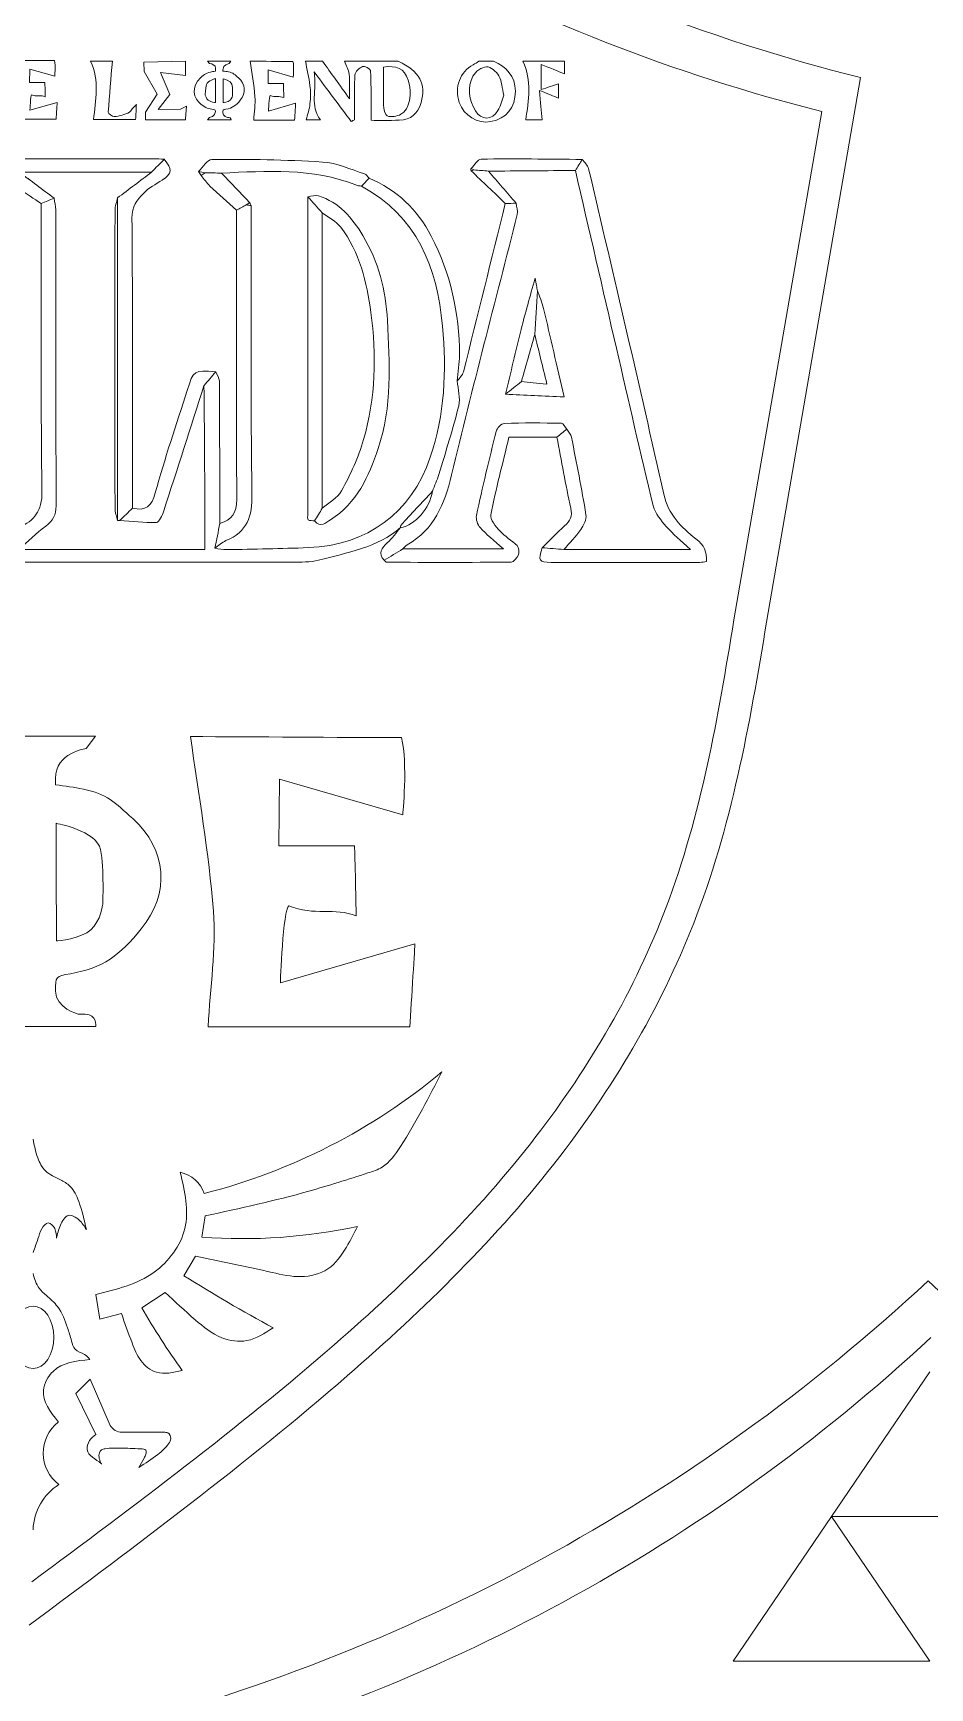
# Model space of a CAD drawing. Header units: inches. Extents: x 0 to 12, y 0 to 12.
# Drawn here: x 6.429 to 7.326, y 3.574 to 5.229 of the extents above; entities that cross this region are included whole.
import ezdxf

# ---------------------------------------------------------------- set-up
doc = ezdxf.new("R2010")
doc.units = ezdxf.units.IN
doc.header["$MEASUREMENT"] = 0

msp = doc.modelspace()

# ---------------------------------------------------------------- linework, layer by layer
at = {"color": 250, "lineweight": 0}
msp.add_line((7.1645, 4.6499), (7.257, 5.185), dxfattribs=at)
at = {"color": 5, "lineweight": 0}
for p, q in [((7.1303, 4.6426), (7.2182, 5.151)), ((6.5982, 4.0252), (6.6014, 4.0464)), ((6.5801, 3.9866), (6.5918, 4.0063)), ((6.4921, 3.968), (6.4959, 3.9433)), ((6.538, 3.9545), (6.5612, 3.9699)), ((6.4959, 3.9433), (6.5176, 3.9489)), ((7.3264, 3.8906), (7.2279, 3.7458)), ((6.4863, 3.8831), (6.4719, 3.8687)), ((6.5062, 3.8368), (6.4863, 3.8831)), ((6.4719, 3.8687), (6.4919, 3.8279)), ((6.5599, 3.8301), (6.5182, 3.8301)), ((7.2279, 3.7458), (7.1295, 3.6011)), ((7.3264, 3.6011), (7.2279, 3.7458)), ((7.2279, 3.7458), (7.4248, 3.7458)), ((7.1295, 3.6011), (7.3264, 3.6011))]:
    msp.add_line(p, q, dxfattribs=at)
at = {"color": 250, "lineweight": 0}
for centre, start, end in [((7.7214, 7.0303), 227.0707, 255.8739), ((6.0285, 5.3747), 284.1261, 312.9293), ((8.6206, 5.3747), 227.0707, 255.8739)]:
    msp.add_arc(centre, 1.9029, start, end, dxfattribs=at)
at = {"color": 5, "lineweight": 0}
for centre, radius, start, end in [((7.6594, 6.9041), 1.8077, 227.0707, 255.8739), ((6.451, 4.6541), 0.604, 284.3341, 309.8666), ((6.57, 4.0585), 0.0322, 18.8063, 78.5326), ((6.6385, 4.5743), 0.5506, 265.8076, 282.0733), ((7.3716, 5.2411), 1.4833, 237.7506, 241.7403), ((7.1977, 4.3338), 0.7609, 209.8934, 215.4983), ((6.0961, 5.2484), 1.8077, 284.1261, 312.9293), ((6.4785, 3.8093), 0.0392, 127.8196, 233.1621), ((6.5185, 3.8447), 0.0146, 212.8639, 268.9541), ((6.4853, 3.7307), 0.0561, 122.6808, 178.0796)]:
    msp.add_arc(centre, radius, start, end, dxfattribs=at)
msp.add_ellipse((6.4292, 3.925), major_axis=(0, 0.0313), ratio=0.665933, dxfattribs=at)
at = {"color": 1, "lineweight": 0}
for points, knots in [([(6.4506, 5.2019), (6.4519, 5.1966), (6.4509, 5.1863), (6.4509, 5.1863), (6.4509, 5.1863), (6.4259, 5.1935), (6.4259, 5.1935), (6.4259, 5.1935), (6.4258, 5.18), (6.4258, 5.18), (6.4258, 5.18), (6.4411, 5.18), (6.4411, 5.18), (6.4411, 5.18), (6.4414, 5.1685), (6.4414, 5.1658), (6.4371, 5.1676), (6.4329, 5.1657), (6.4278, 5.1678), (6.4266, 5.1671), (6.4261, 5.1522), (6.4261, 5.1522), (6.4261, 5.1522), (6.4533, 5.1601), (6.4533, 5.1601), (6.4533, 5.1601), (6.4526, 5.1483), (6.4523, 5.1434), (6.4372, 5.1434), (6.4231, 5.1434), (6.4114, 5.1434), (6.4118, 5.1513), (6.4131, 5.1591), (6.4125, 5.1668), (6.4116, 5.1786), (6.4095, 5.1903), (6.4079, 5.2021), (6.4209, 5.2021), (6.4376, 5.2019), (6.4506, 5.2019)], [0, 0, 0, 0, 1, 1, 1, 2, 2, 2, 3, 3, 3, 4, 4, 4, 5, 5, 5, 6, 6, 6, 7, 7, 7, 8, 8, 8, 9, 9, 9, 10, 10, 10, 11, 11, 11, 12, 12, 12, 13, 13, 13, 13]), ([(6.5086, 5.2013), (6.5071, 5.1844), (6.5055, 5.1674), (6.5045, 5.1505), (6.5044, 5.149), (6.5085, 5.1457), (6.5103, 5.1459), (6.5156, 5.1465), (6.521, 5.1479), (6.5257, 5.1503), (6.5279, 5.1514), (6.5287, 5.1555), (6.5326, 5.1579), (6.5323, 5.1531), (6.5321, 5.1484), (6.5318, 5.1429), (6.5171, 5.1429), (6.5031, 5.1429), (6.4898, 5.1429), (6.4916, 5.1622), (6.4961, 5.1821), (6.4866, 5.2013), (6.4939, 5.2013), (6.5012, 5.2013), (6.5086, 5.2013)], [0, 0, 0, 0, 1, 1, 1, 2, 2, 2, 3, 3, 3, 4, 4, 4, 5, 5, 5, 6, 6, 6, 7, 7, 7, 8, 8, 8, 8]), ([(6.5566, 5.19), (6.5566, 5.19), (6.566, 5.1679), (6.566, 5.1679), (6.566, 5.1679), (6.5545, 5.1531), (6.5545, 5.1531), (6.5545, 5.1531), (6.5768, 5.1532), (6.5768, 5.1532), (6.5768, 5.1532), (6.5827, 5.1565), (6.5827, 5.1565), (6.5827, 5.1565), (6.5821, 5.1476), (6.5817, 5.1426), (6.5669, 5.1426), (6.5417, 5.1426), (6.5417, 5.1426), (6.5417, 5.1426), (6.5416, 5.1502), (6.5416, 5.1502), (6.5416, 5.1502), (6.5535, 5.1682), (6.5535, 5.1682), (6.5535, 5.1682), (6.5402, 5.1911), (6.5402, 5.1911), (6.5402, 5.1911), (6.5401, 5.2003), (6.5401, 5.2003), (6.5401, 5.2003), (6.5818, 5.2015), (6.5818, 5.2015), (6.5818, 5.1966), (6.5818, 5.1917), (6.5818, 5.1869), (6.5818, 5.1869), (6.5566, 5.19), (6.5566, 5.19)], [0, 0, 0, 0, 1, 1, 1, 2, 2, 2, 3, 3, 3, 4, 4, 4, 5, 5, 5, 6, 6, 6, 7, 7, 7, 8, 8, 8, 9, 9, 9, 10, 10, 10, 11, 11, 11, 12, 12, 12, 13, 13, 13, 13]), ([(6.6272, 5.2013), (6.6272, 5.2013), (6.6253, 5.1989), (6.6253, 5.1989), (6.6253, 5.1989), (6.6191, 5.1981), (6.6191, 5.1928), (6.6191, 5.1924), (6.6191, 5.192), (6.6191, 5.1915), (6.6211, 5.1912), (6.6229, 5.191), (6.6248, 5.1907), (6.6295, 5.1897), (6.6312, 5.1879), (6.6348, 5.1847), (6.6417, 5.1784), (6.6424, 5.1696), (6.6365, 5.1623), (6.6321, 5.157), (6.6288, 5.1544), (6.6221, 5.1532), (6.6191, 5.1527), (6.6191, 5.1528), (6.6191, 5.1497), (6.6192, 5.1463), (6.6237, 5.145), (6.6237, 5.145), (6.6237, 5.145), (6.6247, 5.145), (6.6252, 5.145), (6.6275, 5.145), (6.6273, 5.1426), (6.6273, 5.1426), (6.6273, 5.1426), (6.6037, 5.1426), (6.6037, 5.1426), (6.6037, 5.1426), (6.6056, 5.145), (6.6056, 5.145), (6.6056, 5.145), (6.6117, 5.1459), (6.6118, 5.1511), (6.6118, 5.1524), (6.6116, 5.1529), (6.6101, 5.153), (6.6046, 5.1536), (6.6018, 5.1547), (6.5973, 5.1581), (6.5896, 5.1639), (6.587, 5.1762), (6.5966, 5.1847), (6.6007, 5.1883), (6.6032, 5.19), (6.6086, 5.1909), (6.6096, 5.1911), (6.6106, 5.1912), (6.6118, 5.1914), (6.6117, 5.1931), (6.6115, 5.1965), (6.6115, 5.1965), (6.6115, 5.1965), (6.6082, 5.1988), (6.6082, 5.1988), (6.6082, 5.1988), (6.6057, 5.1989), (6.6057, 5.1989), (6.6057, 5.1989), (6.6036, 5.2013), (6.6036, 5.2013), (6.6036, 5.2013), (6.6272, 5.2013), (6.6272, 5.2013)], [0, 0, 0, 0, 1, 1, 1, 2, 2, 2, 3, 3, 3, 4, 4, 4, 5, 5, 5, 6, 6, 6, 7, 7, 7, 8, 8, 8, 9, 9, 9, 10, 10, 10, 11, 11, 11, 12, 12, 12, 13, 13, 13, 14, 14, 14, 15, 15, 15, 16, 16, 16, 17, 17, 17, 18, 18, 18, 19, 19, 19, 20, 20, 20, 21, 21, 21, 22, 22, 22, 23, 23, 23, 24, 24, 24, 24]), ([(6.6892, 5.2011), (6.6905, 5.1958), (6.6895, 5.1855), (6.6895, 5.1855), (6.6895, 5.1855), (6.6645, 5.1926), (6.6645, 5.1926), (6.6645, 5.1926), (6.6644, 5.1791), (6.6644, 5.1791), (6.6644, 5.1791), (6.6797, 5.1791), (6.6797, 5.1791), (6.6797, 5.1791), (6.68, 5.1677), (6.68, 5.165), (6.6758, 5.1668), (6.6715, 5.1649), (6.6664, 5.167), (6.6652, 5.1663), (6.6647, 5.1514), (6.6647, 5.1514), (6.6647, 5.1514), (6.6919, 5.1593), (6.6919, 5.1593), (6.6919, 5.1593), (6.6912, 5.1475), (6.6909, 5.1425), (6.6759, 5.1425), (6.6617, 5.1425), (6.65, 5.1425), (6.6505, 5.1505), (6.6517, 5.1583), (6.6511, 5.1659), (6.6502, 5.1778), (6.6481, 5.1895), (6.6465, 5.2013), (6.6595, 5.2013), (6.6762, 5.2011), (6.6892, 5.2011)], [0, 0, 0, 0, 1, 1, 1, 2, 2, 2, 3, 3, 3, 4, 4, 4, 5, 5, 5, 6, 6, 6, 7, 7, 7, 8, 8, 8, 9, 9, 9, 10, 10, 10, 11, 11, 11, 12, 12, 12, 13, 13, 13, 13]), ([(6.7945, 5.2013), (6.8159, 5.1912), (6.8228, 5.1787), (6.8174, 5.1599), (6.8142, 5.1488), (6.8071, 5.1426), (6.7955, 5.1423), (6.7853, 5.142), (6.7751, 5.1422), (6.7673, 5.1422), (6.7673, 5.1591), (6.7675, 5.1756), (6.7669, 5.1921), (6.7669, 5.1937), (6.7607, 5.1969), (6.7589, 5.1961), (6.7556, 5.1946), (6.7515, 5.1907), (6.7512, 5.1876), (6.7503, 5.1771), (6.7509, 5.1664), (6.7509, 5.1558), (6.7509, 5.1515), (6.7509, 5.1471), (6.7509, 5.1428), (6.7498, 5.1422), (6.7486, 5.1416), (6.7475, 5.141), (6.7359, 5.1565), (6.7244, 5.172), (6.7105, 5.1906), (6.7132, 5.1725), (6.7057, 5.1568), (6.7167, 5.1426), (6.7118, 5.1426), (6.7063, 5.1426), (6.7025, 5.1426), (6.7038, 5.148), (6.7057, 5.1533), (6.7062, 5.1588), (6.7069, 5.1648), (6.707, 5.1711), (6.7062, 5.1771), (6.7052, 5.1852), (6.7032, 5.1932), (6.7017, 5.2013), (6.7074, 5.2013), (6.7131, 5.2013), (6.7188, 5.2013), (6.7273, 5.1894), (6.7358, 5.1776), (6.7457, 5.1638), (6.7457, 5.1735), (6.7462, 5.1811), (6.7454, 5.1885), (6.745, 5.1929), (6.7424, 5.197), (6.7408, 5.2013), (6.7587, 5.2013), (6.7766, 5.2013), (6.7945, 5.2013)], [0, 0, 0, 0, 1, 1, 1, 2, 2, 2, 3, 3, 3, 4, 4, 4, 5, 5, 5, 6, 6, 6, 7, 7, 7, 8, 8, 8, 9, 9, 9, 10, 10, 10, 11, 11, 11, 12, 12, 12, 13, 13, 13, 14, 14, 14, 15, 15, 15, 16, 16, 16, 17, 17, 17, 18, 18, 18, 19, 19, 19, 20, 20, 20, 20]), ([(6.7797, 5.1954), (6.7797, 5.1827), (6.7795, 5.1702), (6.7799, 5.1578), (6.78, 5.1538), (6.7812, 5.1474), (6.7835, 5.1466), (6.7874, 5.1452), (6.7932, 5.1461), (6.7972, 5.1482), (6.806, 5.1528), (6.8091, 5.1693), (6.8046, 5.1825), (6.8007, 5.1941), (6.7923, 5.1974), (6.7797, 5.1954)], [0, 0, 0, 0, 1, 1, 1, 2, 2, 2, 3, 3, 3, 4, 4, 4, 5, 5, 5, 5]), ([(6.8899, 5.2013), (6.9027, 5.1953), (6.9118, 5.1867), (6.9117, 5.1712), (6.9116, 5.155), (6.9028, 5.1438), (6.8873, 5.1409), (6.874, 5.1385), (6.8599, 5.1469), (6.8556, 5.16), (6.8506, 5.1753), (6.8562, 5.1907), (6.8694, 5.1978), (6.8714, 5.1988), (6.8733, 5.2001), (6.8752, 5.2013), (6.8801, 5.2013), (6.885, 5.2013), (6.8899, 5.2013)], [0, 0, 0, 0, 1, 1, 1, 2, 2, 2, 3, 3, 3, 4, 4, 4, 5, 5, 5, 6, 6, 6, 6]), ([(6.9607, 5.2013), (6.9607, 5.196), (6.9607, 5.1908), (6.9607, 5.1887), (6.9541, 5.1914), (6.9468, 5.1944), (6.9376, 5.1981), (6.9376, 5.1882), (6.9376, 5.1819), (6.9376, 5.173), (6.9438, 5.175), (6.9495, 5.1769), (6.955, 5.1787), (6.955, 5.1747), (6.955, 5.1689), (6.955, 5.1643), (6.95, 5.1664), (6.9443, 5.1687), (6.9359, 5.1721), (6.9369, 5.16), (6.9376, 5.1516), (6.9384, 5.1426), (6.9348, 5.1426), (6.9279, 5.1426), (6.9221, 5.1426), (6.925, 5.1624), (6.9282, 5.182), (6.9192, 5.2013), (6.933, 5.2013), (6.9469, 5.2013), (6.9607, 5.2013)], [0, 0, 0, 0, 1, 1, 1, 2, 2, 2, 3, 3, 3, 4, 4, 4, 5, 5, 5, 6, 6, 6, 7, 7, 7, 8, 8, 8, 9, 9, 9, 10, 10, 10, 10]), ([(6.6117, 5.1839), (6.6117, 5.1839), (6.604, 5.182), (6.6027, 5.178), (6.6013, 5.174), (6.6015, 5.1672), (6.6015, 5.1672), (6.6015, 5.1672), (6.6026, 5.164), (6.6043, 5.1623), (6.6061, 5.1606), (6.6117, 5.1599), (6.6117, 5.1599), (6.6117, 5.1599), (6.6117, 5.1839), (6.6117, 5.1839)], [0, 0, 0, 0, 1, 1, 1, 2, 2, 2, 3, 3, 3, 4, 4, 4, 5, 5, 5, 5]), ([(6.6193, 5.1599), (6.6196, 5.1599), (6.6243, 5.1604), (6.6263, 5.1622), (6.6283, 5.164), (6.6287, 5.1673), (6.6287, 5.1673), (6.6287, 5.1673), (6.629, 5.1746), (6.6282, 5.1784), (6.6275, 5.1822), (6.6193, 5.1837), (6.6193, 5.1837), (6.6193, 5.1837), (6.6193, 5.1709), (6.6193, 5.1599)], [0, 0, 0, 0, 1, 1, 1, 2, 2, 2, 3, 3, 3, 4, 4, 4, 5, 5, 5, 5]), ([(6.9001, 5.1672), (6.8985, 5.1743), (6.8982, 5.1813), (6.8952, 5.1866), (6.8928, 5.1909), (6.8869, 5.196), (6.8828, 5.1958), (6.878, 5.1955), (6.8715, 5.191), (6.8693, 5.1865), (6.8634, 5.1749), (6.8652, 5.1627), (6.8718, 5.1517), (6.8776, 5.142), (6.8885, 5.1422), (6.8943, 5.1519), (6.8971, 5.1566), (6.8983, 5.1623), (6.9001, 5.1672)], [0, 0, 0, 0, 1, 1, 1, 2, 2, 2, 3, 3, 3, 4, 4, 4, 5, 5, 5, 6, 6, 6, 6])]:
    msp.add_open_spline(points, degree=3, knots=knots, dxfattribs=at)
at = {"color": 5, "lineweight": 0}
for points, knots in [([(6.5605, 5.1033), (6.5562, 5.099), (6.552, 5.0947), (6.5477, 5.0903), (6.5037, 5.0903), (6.4597, 5.0903), (6.4156, 5.0904), (6.4102, 5.104), (6.4047, 5.0946), (6.3992, 5.0905), (6.3982, 5.0904), (6.3972, 5.0904), (6.3963, 5.0903), (6.3303, 5.0903), (6.2643, 5.0903), (6.1983, 5.0903), (6.1974, 5.0903), (6.1964, 5.0903), (6.1954, 5.0903), (6.1925, 5.0916), (6.1896, 5.0928), (6.1859, 5.0944), (6.1881, 5.0978), (6.19, 5.1007), (6.192, 5.1036), (6.3112, 5.1037), (6.4303, 5.1037), (6.5495, 5.1037), (6.5532, 5.1037), (6.5568, 5.1034), (6.5605, 5.1033)], [0, 0, 0, 0, 1, 1, 1, 2, 2, 2, 3, 3, 3, 4, 4, 4, 5, 5, 5, 6, 6, 6, 7, 7, 7, 8, 8, 8, 9, 9, 9, 10, 10, 10, 10]), ([(6.4503, 5.0643), (6.446, 5.0625), (6.4417, 5.0607), (6.4374, 5.0589), (6.43, 5.0638), (6.4227, 5.0686), (6.414, 5.0744), (6.414, 5.0287), (6.414, 4.9846), (6.414, 4.9392), (6.4081, 4.9404), (6.4032, 4.9413), (6.3984, 4.9422), (6.3984, 4.9468), (6.3985, 4.9513), (6.3985, 4.9558), (6.3986, 5.0001), (6.3987, 5.0444), (6.3988, 5.0888), (6.399, 5.0893), (6.3991, 5.0899), (6.3992, 5.0905), (6.4047, 5.0946), (6.4102, 5.104), (6.4156, 5.0904), (6.4272, 5.0817), (6.4387, 5.073), (6.4503, 5.0643)], [0, 0, 0, 0, 1, 1, 1, 2, 2, 2, 3, 3, 3, 4, 4, 4, 5, 5, 5, 6, 6, 6, 7, 7, 7, 8, 8, 8, 9, 9, 9, 9]), ([(6.5605, 5.1033), (6.5687, 5.0933), (6.5682, 5.089), (6.5584, 5.0825), (6.552, 5.0782), (6.5448, 5.0746), (6.5396, 5.0691), (6.5333, 5.0625), (6.5279, 5.0559), (6.5281, 5.0444), (6.529, 4.9477), (6.5287, 4.851), (6.5288, 4.7543), (6.5244, 4.7502), (6.52, 4.746), (6.5157, 4.7419), (6.515, 4.7419), (6.5144, 4.7419), (6.5137, 4.7419), (6.5137, 4.8495), (6.5137, 4.957), (6.5137, 5.0646), (6.5251, 5.0732), (6.5364, 5.0818), (6.5477, 5.0903), (6.552, 5.0947), (6.5562, 5.099), (6.5605, 5.1033)], [0, 0, 0, 0, 1, 1, 1, 2, 2, 2, 3, 3, 3, 4, 4, 4, 5, 5, 5, 6, 6, 6, 7, 7, 7, 8, 8, 8, 9, 9, 9, 9]), ([(6.7654, 5.0843), (6.7629, 5.0817), (6.7604, 5.079), (6.7579, 5.0763), (6.7559, 5.0767), (6.7538, 5.0769), (6.752, 5.0776), (6.7084, 5.095), (6.663, 5.0912), (6.6177, 5.0895), (6.6122, 5.0895), (6.6067, 5.0896), (6.6012, 5.0897), (6.599, 5.0901), (6.5969, 5.0905), (6.5947, 5.0909), (6.5991, 5.0952), (6.6035, 5.1031), (6.6079, 5.1031), (6.6448, 5.1032), (6.6818, 5.1029), (6.7187, 5.1005), (6.7329, 5.0996), (6.7468, 5.0931), (6.7607, 5.0888), (6.7625, 5.0883), (6.7638, 5.0859), (6.7654, 5.0843)], [0, 0, 0, 0, 1, 1, 1, 2, 2, 2, 3, 3, 3, 4, 4, 4, 5, 5, 5, 6, 6, 6, 7, 7, 7, 8, 8, 8, 9, 9, 9, 9]), ([(6.9786, 5.1031), (6.9763, 5.0994), (6.974, 5.0957), (6.9717, 5.0921), (6.9427, 5.0918), (6.9138, 5.0916), (6.8848, 5.0914), (6.88, 5.0918), (6.8751, 5.0922), (6.8702, 5.0927), (6.8693, 5.0931), (6.8684, 5.0936), (6.8675, 5.094), (6.8708, 5.0973), (6.8741, 5.1034), (6.8774, 5.1034), (6.9111, 5.1039), (6.9448, 5.1034), (6.9786, 5.1031)], [0, 0, 0, 0, 1, 1, 1, 2, 2, 2, 3, 3, 3, 4, 4, 4, 5, 5, 5, 6, 6, 6, 6]), ([(6.9786, 5.1031), (6.9808, 5.1), (6.9842, 5.0972), (6.985, 5.0938), (7.0104, 4.9854), (7.0359, 4.877), (7.0601, 4.7683), (7.0647, 4.7478), (7.0778, 4.735), (7.0923, 4.7236), (7.1006, 4.717), (7.1036, 4.711), (7.1029, 4.7009), (7.1008, 4.7007), (7.0985, 4.7001), (7.0963, 4.7001), (7.0466, 4.7001), (6.997, 4.7), (6.9474, 4.7001), (6.9353, 4.7001), (6.9343, 4.7019), (6.9385, 4.7147), (6.9457, 4.7141), (6.953, 4.7136), (6.9602, 4.713), (7.0014, 4.713), (7.0427, 4.713), (7.0868, 4.713), (7.0772, 4.7221), (7.0693, 4.7284), (7.0627, 4.736), (7.0574, 4.7421), (7.0515, 4.749), (7.0496, 4.7565), (7.0368, 4.8089), (7.025, 4.8616), (7.0128, 4.9142), (6.9991, 4.9735), (6.9854, 5.0328), (6.9717, 5.0921), (6.974, 5.0957), (6.9763, 5.0994), (6.9786, 5.1031)], [0, 0, 0, 0, 1, 1, 1, 2, 2, 2, 3, 3, 3, 4, 4, 4, 5, 5, 5, 6, 6, 6, 7, 7, 7, 8, 8, 8, 9, 9, 9, 10, 10, 10, 11, 11, 11, 12, 12, 12, 13, 13, 13, 14, 14, 14, 14]), ([(6.7654, 5.0843), (6.7932, 5.0725), (6.8134, 5.0536), (6.8276, 5.0262), (6.8469, 4.9887), (6.8557, 4.9494), (6.8558, 4.9077), (6.8558, 4.8989), (6.8543, 4.8902), (6.8536, 4.8815), (6.8542, 4.8732), (6.8569, 4.8643), (6.855, 4.8566), (6.8494, 4.8335), (6.842, 4.8108), (6.8351, 4.788), (6.8334, 4.7823), (6.8308, 4.7768), (6.8287, 4.7712), (6.8181, 4.7598), (6.8075, 4.7485), (6.797, 4.737), (6.7966, 4.7366), (6.7968, 4.7354), (6.7968, 4.7346), (6.7968, 4.7346), (6.7968, 4.7349), (6.7968, 4.7349), (6.7733, 4.7145), (6.7434, 4.71), (6.7149, 4.7023), (6.7064, 4.7001), (6.6971, 4.7003), (6.6882, 4.7003), (6.5339, 4.7002), (6.3796, 4.7001), (6.2253, 4.7005), (6.2134, 4.7006), (6.2087, 4.6962), (6.2057, 4.6855), (6.1988, 4.6607), (6.1904, 4.6362), (6.1832, 4.6114), (6.1808, 4.6029), (6.1772, 4.5994), (6.1675, 4.5994), (6.0445, 4.5997), (5.9216, 4.5996), (5.7986, 4.5991), (5.787, 4.5991), (5.7826, 4.6039), (5.7825, 4.6145), (5.7879, 4.614), (5.7933, 4.6136), (5.7987, 4.6131), (5.804, 4.6128), (5.8092, 4.6124), (5.8145, 4.6124), (5.9035, 4.6123), (5.9926, 4.6124), (6.0816, 4.6124), (6.1064, 4.6124), (6.1312, 4.6121), (6.156, 4.6126), (6.16, 4.6127), (6.1665, 4.6152), (6.1675, 4.6181), (6.1785, 4.649), (6.1886, 4.6803), (6.1989, 4.7115), (6.2038, 4.7119), (6.2086, 4.7127), (6.2134, 4.7127), (6.2712, 4.7128), (6.3289, 4.7128), (6.3867, 4.7128), (6.391, 4.7128), (6.3953, 4.7132), (6.4007, 4.7134), (6.4007, 4.732), (6.4008, 4.7495), (6.4007, 4.7669), (6.4004, 4.8035), (6.4, 4.84), (6.3997, 4.8766), (6.4035, 4.8805), (6.4072, 4.8845), (6.411, 4.8884), (6.4123, 4.8853), (6.4146, 4.8822), (6.4147, 4.8791), (6.415, 4.831), (6.415, 4.7829), (6.415, 4.7349), (6.4138, 4.7294), (6.4123, 4.7239), (6.4116, 4.7183), (6.4115, 4.7166), (6.4138, 4.7147), (6.415, 4.7129), (6.4768, 4.7129), (6.5385, 4.7129), (6.6012, 4.7129), (6.6012, 4.7248), (6.6012, 4.7349), (6.6012, 4.745), (6.6009, 4.7889), (6.6006, 4.8329), (6.6002, 4.8768), (6.6042, 4.8815), (6.6081, 4.8861), (6.612, 4.8907), (6.6132, 4.8876), (6.6155, 4.8846), (6.6156, 4.8815), (6.6159, 4.834), (6.6159, 4.7866), (6.6161, 4.7391), (6.6144, 4.7308), (6.6128, 4.7225), (6.6111, 4.7142), (6.6151, 4.7137), (6.619, 4.7127), (6.623, 4.7128), (6.6502, 4.7133), (6.6774, 4.7138), (6.7046, 4.7148), (6.7633, 4.717), (6.8078, 4.7497), (6.8266, 4.8052), (6.841, 4.8478), (6.843, 4.8917), (6.8388, 4.9363), (6.8333, 4.9956), (6.8135, 5.0462), (6.7579, 5.0763), (6.7604, 5.079), (6.7629, 5.0817), (6.7654, 5.0843)], [0, 0, 0, 0, 1, 1, 1, 2, 2, 2, 3, 3, 3, 4, 4, 4, 5, 5, 5, 6, 6, 6, 7, 7, 7, 8, 8, 8, 9, 9, 9, 10, 10, 10, 11, 11, 11, 12, 12, 12, 13, 13, 13, 14, 14, 14, 15, 15, 15, 16, 16, 16, 17, 17, 17, 18, 18, 18, 19, 19, 19, 20, 20, 20, 21, 21, 21, 22, 22, 22, 23, 23, 23, 24, 24, 24, 25, 25, 25, 26, 26, 26, 27, 27, 27, 28, 28, 28, 29, 29, 29, 30, 30, 30, 31, 31, 31, 32, 32, 32, 33, 33, 33, 34, 34, 34, 35, 35, 35, 36, 36, 36, 37, 37, 37, 38, 38, 38, 39, 39, 39, 40, 40, 40, 41, 41, 41, 42, 42, 42, 43, 43, 43, 44, 44, 44, 45, 45, 45, 46, 46, 46, 46]), ([(6.5157, 4.7419), (6.528, 4.7411), (6.5404, 4.7396), (6.5528, 4.7401), (6.5553, 4.7402), (6.5585, 4.7472), (6.5599, 4.7515), (6.5735, 4.7932), (6.5868, 4.835), (6.6002, 4.8768), (6.6006, 4.8329), (6.6009, 4.7889), (6.6012, 4.745), (6.6012, 4.7349), (6.6012, 4.7248), (6.6012, 4.7129), (6.5385, 4.7129), (6.4768, 4.7129), (6.415, 4.7129), (6.424, 4.7208), (6.4324, 4.7294), (6.4419, 4.7364), (6.4491, 4.7418), (6.4523, 4.7472), (6.4523, 4.7565), (6.4519, 4.8552), (6.4521, 4.9539), (6.452, 5.0526), (6.452, 5.0565), (6.4509, 5.0604), (6.4503, 5.0643), (6.4387, 5.073), (6.4272, 5.0817), (6.4156, 5.0903), (6.4597, 5.0903), (6.5037, 5.0903), (6.5477, 5.0903), (6.5364, 5.0818), (6.5251, 5.0732), (6.5137, 5.0646), (6.5128, 5.0605), (6.5112, 5.0563), (6.5112, 5.0521), (6.511, 4.9528), (6.511, 4.8536), (6.5112, 4.7543), (6.5112, 4.7502), (6.5128, 4.746), (6.5137, 4.7419), (6.5144, 4.7419), (6.515, 4.7419), (6.5157, 4.7419)], [0, 0, 0, 0, 1, 1, 1, 2, 2, 2, 3, 3, 3, 4, 4, 4, 5, 5, 5, 6, 6, 6, 7, 7, 7, 8, 8, 8, 9, 9, 9, 10, 10, 10, 11, 11, 11, 12, 12, 12, 13, 13, 13, 14, 14, 14, 15, 15, 15, 16, 16, 16, 17, 17, 17, 17]), ([(6.6012, 5.0897), (6.5999, 5.0888), (6.5986, 5.0878), (6.5973, 5.0869), (6.5964, 5.0883), (6.5956, 5.0896), (6.5947, 5.0909), (6.5969, 5.0905), (6.599, 5.0901), (6.6012, 5.0897)], [0, 0, 0, 0, 1, 1, 1, 2, 2, 2, 3, 3, 3, 3]), ([(6.6012, 5.0897), (6.6067, 5.0896), (6.6122, 5.0895), (6.6177, 5.0895), (6.6271, 5.0796), (6.6365, 5.0698), (6.6458, 5.0599), (6.6447, 5.0592), (6.6436, 5.0584), (6.6425, 5.0576), (6.6393, 5.0558), (6.6361, 5.054), (6.6328, 5.0522), (6.6239, 5.0603), (6.6149, 5.0682), (6.6062, 5.0764), (6.6029, 5.0796), (6.6002, 5.0834), (6.5973, 5.0869), (6.5986, 5.0878), (6.5999, 5.0888), (6.6012, 5.0897)], [0, 0, 0, 0, 1, 1, 1, 2, 2, 2, 3, 3, 3, 4, 4, 4, 5, 5, 5, 6, 6, 6, 7, 7, 7, 7]), ([(6.6458, 5.0599), (6.6365, 5.0698), (6.6271, 5.0796), (6.6177, 5.0895), (6.663, 5.0912), (6.7084, 5.095), (6.752, 5.0776), (6.7538, 5.0769), (6.7559, 5.0767), (6.7579, 5.0763), (6.8135, 5.0462), (6.8333, 4.9956), (6.8388, 4.9363), (6.843, 4.8917), (6.841, 4.8478), (6.8266, 4.8052), (6.8078, 4.7497), (6.7633, 4.717), (6.7046, 4.7148), (6.6774, 4.7138), (6.6502, 4.7133), (6.623, 4.7128), (6.619, 4.7127), (6.6151, 4.7137), (6.6111, 4.7142), (6.6148, 4.7168), (6.6181, 4.7202), (6.6221, 4.7218), (6.6435, 4.7306), (6.6485, 4.7459), (6.6482, 4.7686), (6.6467, 4.8647), (6.6475, 4.9608), (6.6474, 5.0569), (6.6469, 5.0579), (6.6464, 5.0589), (6.6458, 5.0599)], [0, 0, 0, 0, 1, 1, 1, 2, 2, 2, 3, 3, 3, 4, 4, 4, 5, 5, 5, 6, 6, 6, 7, 7, 7, 8, 8, 8, 9, 9, 9, 10, 10, 10, 11, 11, 11, 12, 12, 12, 12]), ([(6.9124, 5.0593), (6.9032, 5.07), (6.894, 5.0807), (6.8848, 5.0914), (6.9138, 5.0916), (6.9427, 5.0918), (6.9717, 5.0921), (6.9854, 5.0328), (6.9991, 4.9735), (7.0128, 4.9142), (7.025, 4.8616), (7.0368, 4.8089), (7.0496, 4.7565), (7.0515, 4.749), (7.0574, 4.7421), (7.0627, 4.736), (7.0693, 4.7284), (7.0772, 4.7221), (7.0868, 4.713), (7.0427, 4.713), (7.0014, 4.713), (6.9602, 4.713), (6.9659, 4.7196), (6.9722, 4.7258), (6.9772, 4.7329), (6.9801, 4.7371), (6.9831, 4.7431), (6.9823, 4.7476), (6.9781, 4.7736), (6.9729, 4.7995), (6.9678, 4.8254), (6.9672, 4.8282), (6.9647, 4.8306), (6.9631, 4.8332), (6.9613, 4.8353), (6.9596, 4.8391), (6.9578, 4.8392), (6.9387, 4.8396), (6.9196, 4.8398), (6.9005, 4.839), (6.8977, 4.8389), (6.8933, 4.8343), (6.8925, 4.8311), (6.8855, 4.8032), (6.8788, 4.7752), (6.8728, 4.747), (6.872, 4.7433), (6.8738, 4.7377), (6.8765, 4.7348), (6.8826, 4.728), (6.89, 4.7223), (6.8999, 4.7135), (6.8639, 4.7135), (6.8314, 4.7135), (6.799, 4.7135), (6.8005, 4.7149), (6.8017, 4.7166), (6.8034, 4.7176), (6.8306, 4.7331), (6.8408, 4.7581), (6.8478, 4.7875), (6.8686, 4.8746), (6.8917, 4.9612), (6.9136, 5.0481), (6.9145, 5.0515), (6.9129, 5.0556), (6.9124, 5.0593)], [0, 0, 0, 0, 1, 1, 1, 2, 2, 2, 3, 3, 3, 4, 4, 4, 5, 5, 5, 6, 6, 6, 7, 7, 7, 8, 8, 8, 9, 9, 9, 10, 10, 10, 11, 11, 11, 12, 12, 12, 13, 13, 13, 14, 14, 14, 15, 15, 15, 16, 16, 16, 17, 17, 17, 18, 18, 18, 19, 19, 19, 20, 20, 20, 21, 21, 21, 22, 22, 22, 22]), ([(6.8702, 5.0927), (6.8693, 5.0923), (6.8684, 5.092), (6.8675, 5.0916), (6.8674, 5.0922), (6.8671, 5.0927), (6.8671, 5.0932), (6.8671, 5.0935), (6.8673, 5.0938), (6.8675, 5.094), (6.8684, 5.0936), (6.8693, 5.0931), (6.8702, 5.0927)], [0, 0, 0, 0, 1, 1, 1, 2, 2, 2, 3, 3, 3, 4, 4, 4, 4]), ([(6.8702, 5.0927), (6.8751, 5.0922), (6.88, 5.0918), (6.8848, 5.0914), (6.894, 5.0807), (6.9032, 5.07), (6.9124, 5.0593), (6.9088, 5.0592), (6.9052, 5.0591), (6.9016, 5.0591), (6.8903, 5.0699), (6.8789, 5.0808), (6.8675, 5.0916), (6.8684, 5.092), (6.8693, 5.0923), (6.8702, 5.0927)], [0, 0, 0, 0, 1, 1, 1, 2, 2, 2, 3, 3, 3, 4, 4, 4, 5, 5, 5, 5]), ([(6.5137, 4.7419), (6.5128, 4.746), (6.5112, 4.7502), (6.5112, 4.7543), (6.511, 4.8536), (6.511, 4.9528), (6.5112, 5.0521), (6.5112, 5.0563), (6.5128, 5.0605), (6.5137, 5.0646), (6.5137, 4.957), (6.5137, 4.8495), (6.5137, 4.7419)], [0, 0, 0, 0, 1, 1, 1, 2, 2, 2, 3, 3, 3, 4, 4, 4, 4]), ([(6.7109, 4.7417), (6.7166, 4.7339), (6.7222, 4.7398), (6.7267, 4.7427), (6.7531, 4.7593), (6.7651, 4.7859), (6.7745, 4.8141), (6.7885, 4.856), (6.786, 4.8993), (6.7837, 4.9422), (6.7821, 4.9719), (6.7747, 5.0009), (6.7591, 5.027), (6.7485, 5.0449), (6.7353, 5.0602), (6.7147, 5.0667), (6.7116, 5.0677), (6.7077, 5.0662), (6.7042, 5.0658), (6.7041, 4.96), (6.7041, 4.8542), (6.704, 4.7485), (6.704, 4.7464), (6.7034, 4.7434), (6.7044, 4.7426), (6.7059, 4.7415), (6.7087, 4.7419), (6.7109, 4.7417)], [0, 0, 0, 0, 1, 1, 1, 2, 2, 2, 3, 3, 3, 4, 4, 4, 5, 5, 5, 6, 6, 6, 7, 7, 7, 8, 8, 8, 9, 9, 9, 9]), ([(6.7185, 4.7542), (6.716, 4.75), (6.7134, 4.7458), (6.7109, 4.7417), (6.7087, 4.7419), (6.7059, 4.7415), (6.7044, 4.7426), (6.7034, 4.7434), (6.704, 4.7464), (6.704, 4.7485), (6.7041, 4.8542), (6.7041, 4.96), (6.7042, 5.0658), (6.7089, 5.0605), (6.7137, 5.0551), (6.7184, 5.0498), (6.7185, 4.9512), (6.7185, 4.8527), (6.7185, 4.7542)], [0, 0, 0, 0, 1, 1, 1, 2, 2, 2, 3, 3, 3, 4, 4, 4, 5, 5, 5, 6, 6, 6, 6]), ([(6.7042, 5.0658), (6.7077, 5.0662), (6.7116, 5.0677), (6.7147, 5.0667), (6.7353, 5.0602), (6.7485, 5.0449), (6.7591, 5.027), (6.7747, 5.0009), (6.7821, 4.9719), (6.7837, 4.9422), (6.786, 4.8993), (6.7885, 4.856), (6.7745, 4.8141), (6.7651, 4.7859), (6.7531, 4.7593), (6.7267, 4.7427), (6.7222, 4.7398), (6.7166, 4.7339), (6.7109, 4.7417), (6.7134, 4.7458), (6.716, 4.75), (6.7185, 4.7542), (6.7251, 4.7599), (6.734, 4.7645), (6.7379, 4.7717), (6.7467, 4.7881), (6.7548, 4.8052), (6.7599, 4.823), (6.7719, 4.8645), (6.7729, 4.9073), (6.7671, 4.9499), (6.7629, 4.9803), (6.7562, 5.0102), (6.737, 5.0353), (6.7324, 5.0413), (6.7247, 5.045), (6.7184, 5.0498), (6.7137, 5.0551), (6.7089, 5.0605), (6.7042, 5.0658)], [0, 0, 0, 0, 1, 1, 1, 2, 2, 2, 3, 3, 3, 4, 4, 4, 5, 5, 5, 6, 6, 6, 7, 7, 7, 8, 8, 8, 9, 9, 9, 10, 10, 10, 11, 11, 11, 12, 12, 12, 13, 13, 13, 13]), ([(6.415, 4.7349), (6.4304, 4.7419), (6.4384, 4.7515), (6.4381, 4.7708), (6.4368, 4.8668), (6.4374, 4.9629), (6.4374, 5.0589), (6.4417, 5.0607), (6.446, 5.0625), (6.4503, 5.0643), (6.4509, 5.0604), (6.452, 5.0565), (6.452, 5.0526), (6.4521, 4.9539), (6.4519, 4.8552), (6.4523, 4.7565), (6.4523, 4.7472), (6.4491, 4.7418), (6.4419, 4.7364), (6.4324, 4.7294), (6.424, 4.7208), (6.415, 4.7129), (6.4138, 4.7147), (6.4115, 4.7166), (6.4116, 4.7183), (6.4123, 4.7239), (6.4138, 4.7294), (6.415, 4.7349)], [0, 0, 0, 0, 1, 1, 1, 2, 2, 2, 3, 3, 3, 4, 4, 4, 5, 5, 5, 6, 6, 6, 7, 7, 7, 8, 8, 8, 9, 9, 9, 9]), ([(6.6111, 4.7142), (6.6128, 4.7225), (6.6144, 4.7308), (6.6161, 4.7391), (6.6279, 4.7427), (6.6331, 4.7494), (6.633, 4.763), (6.6324, 4.8594), (6.6328, 4.9558), (6.6328, 5.0522), (6.6361, 5.054), (6.6393, 5.0558), (6.6425, 5.0576), (6.6442, 5.0573), (6.6458, 5.0571), (6.6474, 5.0569), (6.6475, 4.9608), (6.6467, 4.8647), (6.6482, 4.7686), (6.6485, 4.7459), (6.6435, 4.7306), (6.6221, 4.7218), (6.6181, 4.7202), (6.6148, 4.7168), (6.6111, 4.7142)], [0, 0, 0, 0, 1, 1, 1, 2, 2, 2, 3, 3, 3, 4, 4, 4, 5, 5, 5, 6, 6, 6, 7, 7, 7, 8, 8, 8, 8]), ([(6.6458, 5.0599), (6.6464, 5.0589), (6.6469, 5.0579), (6.6474, 5.0569), (6.6458, 5.0571), (6.6442, 5.0573), (6.6425, 5.0576), (6.6436, 5.0584), (6.6447, 5.0592), (6.6458, 5.0599)], [0, 0, 0, 0, 1, 1, 1, 2, 2, 2, 3, 3, 3, 3]), ([(6.8287, 4.7712), (6.8308, 4.7768), (6.8334, 4.7823), (6.8351, 4.788), (6.842, 4.8108), (6.8494, 4.8335), (6.855, 4.8566), (6.8569, 4.8643), (6.8542, 4.8732), (6.8536, 4.8815), (6.8557, 4.8845), (6.8588, 4.8872), (6.8597, 4.8905), (6.8738, 4.9466), (6.8877, 5.0029), (6.9016, 5.0591), (6.9052, 5.0591), (6.9088, 5.0592), (6.9124, 5.0593), (6.9129, 5.0556), (6.9145, 5.0515), (6.9136, 5.0481), (6.8917, 4.9612), (6.8686, 4.8746), (6.8478, 4.7875), (6.8408, 4.7581), (6.8306, 4.7331), (6.8034, 4.7176), (6.8017, 4.7166), (6.8005, 4.7149), (6.799, 4.7135), (6.7928, 4.7097), (6.7865, 4.706), (6.7803, 4.7022), (6.7745, 4.7093), (6.7776, 4.7143), (6.7835, 4.7196), (6.7884, 4.7241), (6.7924, 4.7298), (6.7968, 4.7349), (6.7968, 4.7349), (6.7968, 4.7346), (6.7968, 4.7346), (6.8116, 4.7375), (6.826, 4.7541), (6.8287, 4.7712)], [0, 0, 0, 0, 1, 1, 1, 2, 2, 2, 3, 3, 3, 4, 4, 4, 5, 5, 5, 6, 6, 6, 7, 7, 7, 8, 8, 8, 9, 9, 9, 10, 10, 10, 11, 11, 11, 12, 12, 12, 13, 13, 13, 14, 14, 14, 15, 15, 15, 15]), ([(6.9338, 4.9718), (6.9331, 4.9751), (6.9325, 4.9784), (6.9314, 4.9843), (6.9263, 4.9656), (6.9216, 4.9494), (6.9174, 4.9331), (6.912, 4.9116), (6.9071, 4.8899), (6.9019, 4.8683), (6.921, 4.8674), (6.94, 4.8665), (6.9604, 4.8655), (6.9532, 4.8966), (6.9467, 4.9253), (6.9399, 4.954), (6.9385, 4.9601), (6.9358, 4.9659), (6.9338, 4.9718)], [0, 0, 0, 0, 1, 1, 1, 2, 2, 2, 3, 3, 3, 4, 4, 4, 5, 5, 5, 6, 6, 6, 6]), ([(6.9338, 4.9718), (6.9329, 4.9572), (6.932, 4.9425), (6.9311, 4.9279), (6.9266, 4.9122), (6.9222, 4.8966), (6.9178, 4.8809), (6.9125, 4.8767), (6.9072, 4.8725), (6.9019, 4.8683), (6.9071, 4.8899), (6.912, 4.9116), (6.9174, 4.9331), (6.9216, 4.9494), (6.9263, 4.9656), (6.9314, 4.9843), (6.9325, 4.9784), (6.9331, 4.9751), (6.9338, 4.9718)], [0, 0, 0, 0, 1, 1, 1, 2, 2, 2, 3, 3, 3, 4, 4, 4, 5, 5, 5, 6, 6, 6, 6]), ([(6.9338, 4.9718), (6.9358, 4.9659), (6.9385, 4.9601), (6.9399, 4.954), (6.9467, 4.9253), (6.9532, 4.8966), (6.9604, 4.8655), (6.94, 4.8665), (6.921, 4.8674), (6.9019, 4.8683), (6.9072, 4.8725), (6.9125, 4.8767), (6.9178, 4.8809), (6.9254, 4.8802), (6.933, 4.8794), (6.9433, 4.8784), (6.9387, 4.8971), (6.9349, 4.9125), (6.9311, 4.9279), (6.932, 4.9425), (6.9329, 4.9572), (6.9338, 4.9718)], [0, 0, 0, 0, 1, 1, 1, 2, 2, 2, 3, 3, 3, 4, 4, 4, 5, 5, 5, 6, 6, 6, 7, 7, 7, 7]), ([(6.5157, 4.7419), (6.52, 4.746), (6.5244, 4.7502), (6.5288, 4.7543), (6.5419, 4.7512), (6.5477, 4.7559), (6.5515, 4.7695), (6.5609, 4.804), (6.5725, 4.8379), (6.5834, 4.872), (6.5899, 4.8926), (6.59, 4.8925), (6.612, 4.8907), (6.6081, 4.8861), (6.6042, 4.8815), (6.6002, 4.8768), (6.5868, 4.835), (6.5735, 4.7932), (6.5599, 4.7515), (6.5585, 4.7472), (6.5553, 4.7402), (6.5528, 4.7401), (6.5404, 4.7396), (6.528, 4.7411), (6.5157, 4.7419)], [0, 0, 0, 0, 1, 1, 1, 2, 2, 2, 3, 3, 3, 4, 4, 4, 5, 5, 5, 6, 6, 6, 7, 7, 7, 8, 8, 8, 8]), ([(6.7803, 4.7022), (6.7865, 4.706), (6.7928, 4.7097), (6.799, 4.7135), (6.8314, 4.7135), (6.8639, 4.7135), (6.8999, 4.7135), (6.89, 4.7223), (6.8826, 4.728), (6.8765, 4.7348), (6.8738, 4.7377), (6.872, 4.7433), (6.8728, 4.747), (6.8788, 4.7752), (6.8855, 4.8032), (6.8925, 4.8311), (6.8933, 4.8343), (6.8977, 4.8389), (6.9005, 4.839), (6.9196, 4.8398), (6.9387, 4.8396), (6.9578, 4.8392), (6.9596, 4.8391), (6.9613, 4.8353), (6.9631, 4.8332), (6.9598, 4.8306), (6.9565, 4.828), (6.9532, 4.8254), (6.9374, 4.8254), (6.9216, 4.8254), (6.9053, 4.8254), (6.899, 4.799), (6.8922, 4.7735), (6.8872, 4.7477), (6.8863, 4.743), (6.8919, 4.7361), (6.896, 4.7316), (6.9011, 4.726), (6.9081, 4.7222), (6.9134, 4.7168), (6.9153, 4.715), (6.9159, 4.7102), (6.9148, 4.7077), (6.9136, 4.7046), (6.91, 4.7004), (6.9074, 4.7004), (6.866, 4.6999), (6.8245, 4.7001), (6.7831, 4.7002), (6.7822, 4.7002), (6.7812, 4.7015), (6.7803, 4.7022)], [0, 0, 0, 0, 1, 1, 1, 2, 2, 2, 3, 3, 3, 4, 4, 4, 5, 5, 5, 6, 6, 6, 7, 7, 7, 8, 8, 8, 9, 9, 9, 10, 10, 10, 11, 11, 11, 12, 12, 12, 13, 13, 13, 14, 14, 14, 15, 15, 15, 16, 16, 16, 17, 17, 17, 17]), ([(6.9532, 4.8254), (6.9565, 4.828), (6.9598, 4.8306), (6.9631, 4.8332), (6.9647, 4.8306), (6.9672, 4.8282), (6.9678, 4.8254), (6.9729, 4.7995), (6.9781, 4.7736), (6.9823, 4.7476), (6.9831, 4.7431), (6.9801, 4.7371), (6.9772, 4.7329), (6.9722, 4.7258), (6.9659, 4.7196), (6.9602, 4.713), (6.953, 4.7136), (6.9457, 4.7141), (6.9385, 4.7147), (6.9459, 4.722), (6.9531, 4.7296), (6.961, 4.7365), (6.9667, 4.7415), (6.9689, 4.7462), (6.9671, 4.7543), (6.9619, 4.7779), (6.9578, 4.8017), (6.9532, 4.8254)], [0, 0, 0, 0, 1, 1, 1, 2, 2, 2, 3, 3, 3, 4, 4, 4, 5, 5, 5, 6, 6, 6, 7, 7, 7, 8, 8, 8, 9, 9, 9, 9]), ([(6.4281, 3.6805), (6.5309, 3.7569), (6.7112, 3.8912), (6.9364, 4.1106), (7.0822, 4.3599), (7.1144, 4.5448), (7.1303, 4.6426)], [0, 0, 0, 0, 0.0808468, 0.1419248, 0.197496, 0.2597021, 0.2597021, 0.2597021, 0.2597021]), ([(6.6014, 4.0464), (6.6363, 4.054), (6.6913, 4.066), (6.7491, 4.0845), (6.7831, 4.0955), (6.8086, 4.1324), (6.8255, 4.1655), (6.8382, 4.1905)], [0, 0, 0, 0, 0.02753964, 0.04351363, 0.0474821, 0.05463243, 0.07669562, 0.07669562, 0.07669562, 0.07669562]), ([(6.4292, 4.1231), (6.4304, 4.1168), (6.4326, 4.1056), (6.4409, 4.0894), (6.455, 4.0839), (6.4685, 4.0758), (6.4771, 4.0574), (6.4804, 4.0422), (6.4825, 4.0327)], [0, 0, 0, 0, 0.00496667, 0.00889983, 0.01334248, 0.01630321, 0.02086423, 0.02843291, 0.02843291, 0.02843291, 0.02843291]), ([(6.4921, 3.968), (6.5126, 3.9729), (6.5508, 3.982), (6.5897, 4.0337), (6.5809, 4.0709), (6.5764, 4.0901)], [0, 0, 0, 0, 0.01607831, 0.02987121, 0.04449574, 0.04449574, 0.04449574, 0.04449574]), ([(6.4292, 4.01), (6.431, 4.0145), (6.434, 4.0225), (6.4366, 4.0327), (6.4442, 4.0423), (6.4524, 4.0333), (6.4525, 4.0273), (6.4526, 4.0241)], [0, 0, 0, 0, 0.00367448, 0.00651244, 0.00872326, 0.0109429, 0.0134626, 0.0134626, 0.0134626, 0.0134626]), ([(6.4526, 4.0241), (6.4536, 4.0283), (6.4556, 4.0364), (6.4634, 4.0504), (6.4766, 4.0426), (6.4805, 4.036), (6.4825, 4.0327)], [0, 0, 0, 0, 0.00351206, 0.00679766, 0.00978558, 0.01288207, 0.01288207, 0.01288207, 0.01288207]), ([(6.5918, 4.0063), (6.6173, 4.001), (6.6524, 3.9937), (6.6965, 3.9834), (6.7264, 3.9908), (6.7424, 4.0136), (6.7502, 4.029), (6.7536, 4.0359)], [0, 0, 0, 0, 0.02023305, 0.02779216, 0.03497388, 0.04239776, 0.04841567, 0.04841567, 0.04841567, 0.04841567]), ([(6.4292, 3.9888), (6.4307, 3.9835), (6.4332, 3.9749), (6.444, 3.9656), (6.4564, 3.9547), (6.4629, 3.9374), (6.4673, 3.9232), (6.4703, 3.9113), (6.4804, 3.9092), (6.4845, 3.9047), (6.4861, 3.9029)], [0, 0, 0, 0, 0.00412311, 0.00675957, 0.01082209, 0.01687384, 0.02044886, 0.02277519, 0.025562, 0.02745838, 0.02745838, 0.02745838, 0.02745838]), ([(6.5612, 3.9699), (6.5711, 3.9607), (6.5889, 3.9443), (6.6146, 3.9231), (6.6454, 3.9187), (6.6609, 3.929), (6.6693, 3.9346)], [0, 0, 0, 0, 0.01052872, 0.01884852, 0.02537562, 0.03288337, 0.03288337, 0.03288337, 0.03288337]), ([(6.5176, 3.9489), (6.521, 3.9391), (6.5267, 3.923), (6.5354, 3.901), (6.554, 3.8861), (6.5694, 3.8898), (6.5782, 3.8919)], [0, 0, 0, 0, 0.00813648, 0.01321573, 0.01827977, 0.02485473, 0.02485473, 0.02485473, 0.02485473]), ([(6.4545, 3.8402), (6.4465, 3.8505), (6.4337, 3.867), (6.4512, 3.8991), (6.4724, 3.9014), (6.4861, 3.9029)], [0, 0, 0, 0, 0.00906876, 0.01459213, 0.02458282, 0.02458282, 0.02458282, 0.02458282]), ([(6.4919, 3.8279), (6.4896, 3.8261), (6.485, 3.8223), (6.4805, 3.8082), (6.4924, 3.803), (6.4977, 3.7984), (6.4978, 3.7982)], [0, 0, 0, 0, 0.002263082, 0.004672888, 0.009805081, 0.009973743, 0.009973743, 0.009973743, 0.009973743]), ([(6.535, 3.7949), (6.5416, 3.799), (6.5524, 3.8058), (6.563, 3.8156), (6.5682, 3.8237), (6.565, 3.8299), (6.5613, 3.83), (6.5599, 3.8301)], [0, 0, 0, 0, 0.00596177, 0.00986587, 0.01130521, 0.01296865, 0.01403095, 0.01403095, 0.01403095, 0.01403095]), ([(6.535, 3.7949), (6.5369, 3.798), (6.5394, 3.8024), (6.5421, 3.8078), (6.5428, 3.8133), (6.5306, 3.8137), (6.5188, 3.8143), (6.5055, 3.8144), (6.4975, 3.813), (6.4938, 3.8072), (6.4958, 3.8017), (6.4978, 3.7982)], [0, 0, 0, 0, 0.00278599, 0.00388366, 0.00486863, 0.00626844, 0.01134116, 0.01538852, 0.01640716, 0.01732059, 0.0203083, 0.0203083, 0.0203083, 0.0203083])]:
    msp.add_open_spline(points, degree=3, knots=knots, dxfattribs=at)
at = {"color": 250, "lineweight": 0}
msp.add_open_spline([(6.4254, 3.6371), (6.5335, 3.7176), (6.7234, 3.8588), (6.9604, 4.0898), (7.1139, 4.3523), (7.1478, 4.5469), (7.1645, 4.6499)], degree=3, knots=[0, 0, 0, 0, 0.0808468, 0.1419248, 0.197496, 0.2597021, 0.2597021, 0.2597021, 0.2597021], dxfattribs=at)
at = {"color": 2, "lineweight": 0}
for points, knots in [([(6.4918, 4.5261), (6.4918, 4.5261), (6.4823, 4.5139), (6.4823, 4.5139), (6.4823, 4.5139), (6.4515, 4.5099), (6.4517, 4.4838), (6.4517, 4.482), (6.4517, 4.4801), (6.4517, 4.4777), (6.4612, 4.4762), (6.4704, 4.4751), (6.4795, 4.4733), (6.5028, 4.4688), (6.5113, 4.4597), (6.5289, 4.4438), (6.5633, 4.4128), (6.5666, 4.3693), (6.5374, 4.3334), (6.5159, 4.307), (6.4993, 4.2944), (6.4665, 4.2886), (6.4517, 4.286), (6.4516, 4.2863), (6.4517, 4.2712), (6.4519, 4.2542), (6.4744, 4.2482), (6.4744, 4.2482), (6.4744, 4.2482), (6.4791, 4.2481), (6.4814, 4.2481), (6.4932, 4.248), (6.4921, 4.236), (6.4921, 4.236), (6.4921, 4.236), (6.3755, 4.236), (6.3755, 4.236), (6.3755, 4.236), (6.3852, 4.2481), (6.3852, 4.2481), (6.3852, 4.2481), (6.4152, 4.2524), (6.4155, 4.278), (6.4155, 4.2844), (6.4145, 4.2868), (6.4069, 4.2875), (6.3799, 4.2902), (6.3661, 4.2959), (6.3438, 4.3126), (6.3058, 4.3411), (6.2931, 4.4021), (6.3403, 4.4437), (6.3608, 4.4618), (6.3731, 4.4702), (6.3996, 4.4747), (6.4045, 4.4756), (6.4094, 4.4761), (6.4156, 4.4769), (6.4151, 4.4853), (6.4139, 4.5021), (6.4139, 4.5021), (6.4139, 4.5021), (6.398, 4.5135), (6.398, 4.5135), (6.398, 4.5135), (6.3853, 4.5139), (6.3853, 4.5139), (6.3853, 4.5139), (6.3752, 4.5261), (6.3752, 4.5261), (6.3752, 4.5261), (6.4918, 4.5261), (6.4918, 4.5261)], [0, 0, 0, 0, 1, 1, 1, 2, 2, 2, 3, 3, 3, 4, 4, 4, 5, 5, 5, 6, 6, 6, 7, 7, 7, 8, 8, 8, 9, 9, 9, 10, 10, 10, 11, 11, 11, 12, 12, 12, 13, 13, 13, 14, 14, 14, 15, 15, 15, 16, 16, 16, 17, 17, 17, 18, 18, 18, 19, 19, 19, 20, 20, 20, 21, 21, 21, 22, 22, 22, 23, 23, 23, 24, 24, 24, 24]), ([(6.7978, 4.5248), (6.8042, 4.4988), (6.799, 4.4476), (6.799, 4.4476), (6.799, 4.4476), (6.6756, 4.4831), (6.6756, 4.4831), (6.6756, 4.4831), (6.6752, 4.4165), (6.6752, 4.4165), (6.6752, 4.4165), (6.7508, 4.4165), (6.7508, 4.4165), (6.7508, 4.4165), (6.7524, 4.3601), (6.7524, 4.3465), (6.7313, 4.3553), (6.7102, 4.3461), (6.6852, 4.3566), (6.6792, 4.3529), (6.6766, 4.2796), (6.6766, 4.2796), (6.6766, 4.2796), (6.8112, 4.3186), (6.8112, 4.3186), (6.8112, 4.3186), (6.8077, 4.2602), (6.8062, 4.2357), (6.7318, 4.2357), (6.662, 4.2357), (6.6043, 4.2357), (6.6064, 4.2751), (6.6124, 4.3135), (6.6096, 4.3513), (6.6052, 4.4097), (6.5947, 4.4677), (6.5868, 4.5258), (6.6512, 4.5258), (6.7335, 4.5248), (6.7978, 4.5248)], [0, 0, 0, 0, 1, 1, 1, 2, 2, 2, 3, 3, 3, 4, 4, 4, 5, 5, 5, 6, 6, 6, 7, 7, 7, 8, 8, 8, 9, 9, 9, 10, 10, 10, 11, 11, 11, 12, 12, 12, 13, 13, 13, 13]), ([(6.4525, 4.3214), (6.4542, 4.3214), (6.4773, 4.3238), (6.4871, 4.3327), (6.497, 4.3417), (6.4989, 4.3579), (6.4989, 4.3579), (6.4989, 4.3579), (6.5004, 4.3939), (6.4967, 4.4128), (6.493, 4.4317), (6.4524, 4.4391), (6.4524, 4.4391), (6.4524, 4.4391), (6.4525, 4.3759), (6.4525, 4.3214)], [0, 0, 0, 0, 1, 1, 1, 2, 2, 2, 3, 3, 3, 4, 4, 4, 5, 5, 5, 5])]:
    msp.add_open_spline(points, degree=3, knots=knots, dxfattribs=at)

doc.saveas('drawing.dxf')
